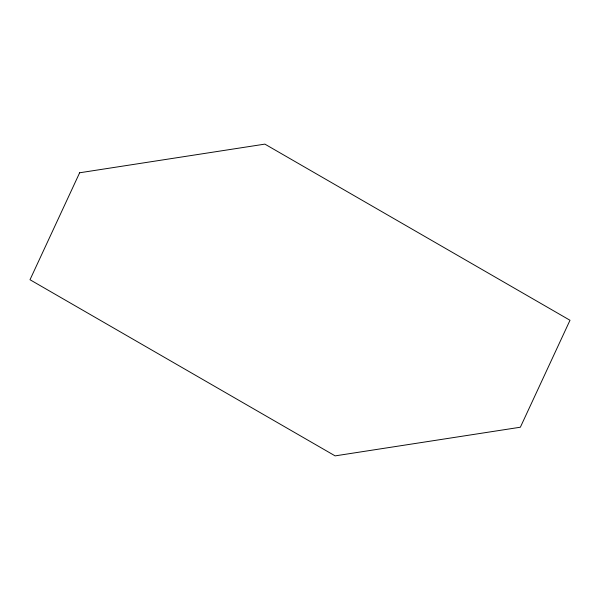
<?xml version="1.0" encoding="UTF-8"?>
<svg xmlns="http://www.w3.org/2000/svg" width="600" height="600" viewBox="0 0 600 600"><rect width="100%" height="100%" fill="white"/><g stroke="black" fill="none" stroke-linecap="round" stroke-linejoin="round"><path stroke-width="0.9" d="M79.635 172.778L30 279.728L335.123 455.88L520.365 427.222L570 320.272L264.877 144.12L79.635 172.778"/></g></svg>
